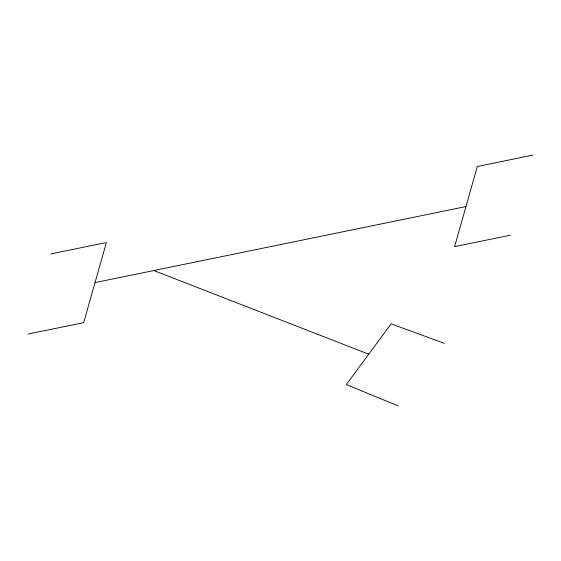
<?xml version="1.0" encoding="UTF-8"?>
<svg xmlns="http://www.w3.org/2000/svg" width="561" height="561" viewBox="0 0 561 561"><rect width="100%" height="100%" fill="white"/><g stroke="black" fill="none" stroke-linecap="round" stroke-linejoin="round"><path stroke-width="0.84" d="M50.749 253.93L106.394 242.527L83.687 322.659L28.05 334.061M532.95 155.095L477.313 166.498L454.606 246.63L510.251 235.227M95.04 282.59L465.96 206.56M444.326 343.339L391.178 323.858L346.305 384.551L398.065 405.905M153.819 270.542L368.984 354.3"/></g></svg>
